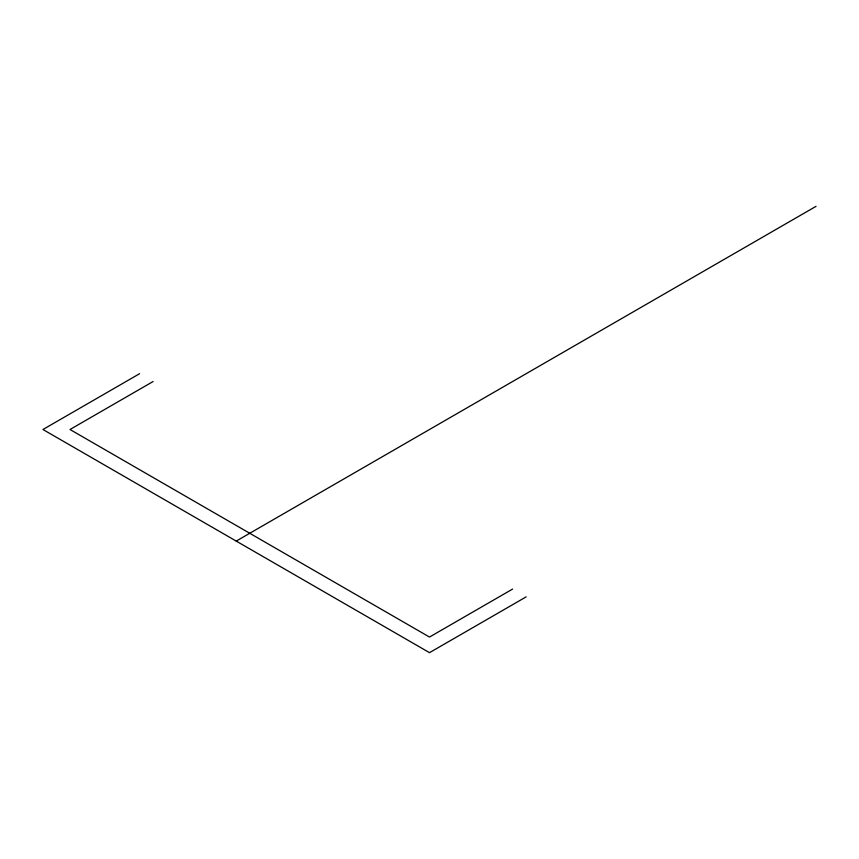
<?xml version="1.0" encoding="UTF-8"?>
<svg xmlns="http://www.w3.org/2000/svg" width="859" height="859" viewBox="0 0 859 859"><rect width="100%" height="100%" fill="white"/><g stroke="black" fill="none" stroke-linecap="round" stroke-linejoin="round"><path stroke-width="1.29" d="M139.588 373.708L42.95 429.5L429.5 652.668L526.138 596.876M153.117 381.514L70.008 429.5L429.5 637.056L512.608 589.07M236.225 541.084L816.05 206.332"/></g></svg>
